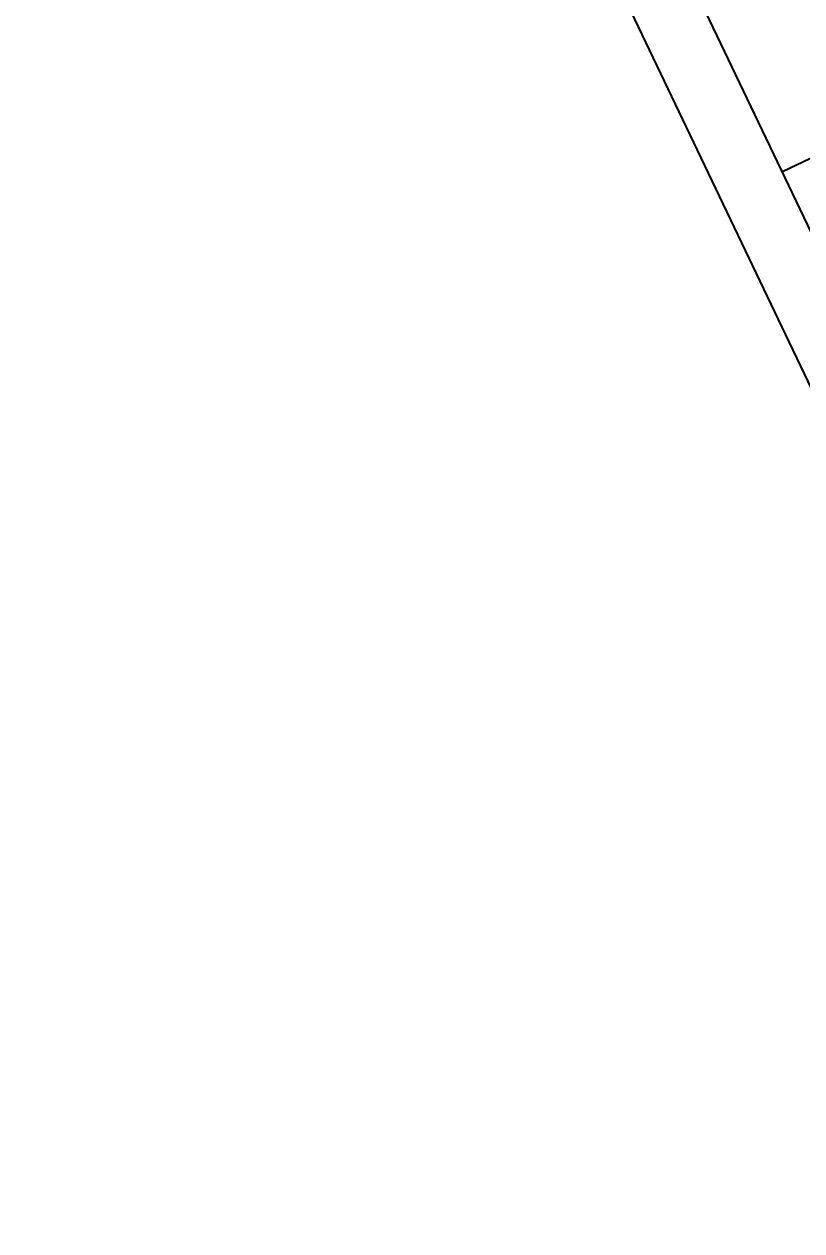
# Model space of a CAD drawing. Header units: metres. Extents: x 679304 to 680626, y 2747329 to 2750056.
# Drawn here: x 679434.833 to 679438.008, y 2747420.955 to 2747425.881 of the extents above; entities that cross this region are included whole.
import ezdxf

# ---------------------------------------------------------------- set-up
doc = ezdxf.new("R2010")
doc.units = ezdxf.units.M
doc.layers.add('01-TX-Dimensions_1-50', color=157, linetype='Continuous')
doc.layers.add('COTAUX', color=7, linetype='Continuous')
doc.styles.get("Standard").update_dxf_attribs({"font": 'arial.ttf'})
doc.dimstyles.new('E50', dxfattribs={"dimscale": 0.03, "dimtxt": 4, "dimasz": 0.5, "dimexe": 0.1, "dimexo": 15, "dimgap": 1, "dimtad": 1, "dimzin": 0, "dimdsep": 46, "dimtxsty": 'Standard', "dimblk1": 'LINCOT200', "dimblk2": 'LINCOT200', "dimsah": 1, "dimcen": 0.1, "dimdle": 0.1, "dimclrt": 256, "dimadec": 0, "dimazin": 0, "dimtfac": 0.0153846153846154, "dimtofl": 0, "dimtmove": 0, "dimatfit": 3, "dimldrblk": 'LINCOT200', "dimfxl": 1, "dimtolj": 1, "dimtzin": 0, "dimarcsym": 0})

# ---------------------------------------------------------------- blocks, each defined once
blk = doc.blocks.new('LINCOT200')
for p, q in [((0, -9.999961704014426), (0, 10.00003829598554)), ((3.695e-13, 3.82959855756e-05), (10.00000000000051, 3.82959855756e-05))]:
    blk.add_line(p, q)
at = {"const_width": 1.875}
blk.add_lwpolyline([(3.535533801624467, -3.535495714255787), (-3.535533950636761, 3.535572157214076)], dxfattribs=at)
at = {"layer": 'COTAUX'}
blk.add_line((0, 0), (-1.249999999999914, 0), dxfattribs=at)
blk = doc.blocks.new('*D102')
at = {"layer": '01-TX-Dimensions_1-50', "color": 0, "lineweight": -2, "transparency": 16777216}
for p, q in [((679431.7919391491, 2747438.120536662), (679431.5376119965, 2747437.99891493)), ((679439.6201104984, 2747421.104293712), (679431.5467897232, 2747437.986676901)), ((679439.8782024661, 2747421.211088908), (679439.6238753113, 2747421.089467176))]:
    blk.add_line(p, q, dxfattribs=at)
at = {"layer": 'DEFPOINTS', "color": 0, "transparency": 16777216}
for p in [(679432.1979076213, 2747438.314674756), (679431.5403184532, 2747438.000209184), (679440.2841709381, 2747421.405227003)]:
    blk.add_point(p, dxfattribs=at)
at = {"layer": '01-TX-Dimensions_1-50', "color": 0, "lineweight": -2, "transparency": 16777216, "xscale": 0.015, "yscale": 0.015, "zscale": 0.015}
for p, rotation in [((679431.5403184532, 2747438.000209184), 115.5575828872426), ((679439.6265817682, 2747421.090761429), 295.5575828872426)]:
    blk.add_blockref('LINCOT200', p, dxfattribs=dict(at, rotation=rotation))
at = {"layer": '01-TX-Dimensions_1-50', "transparency": 16777216, "insert": (679434.9186975202, 2747430.724015738), "char_height": 0.12, "attachment_point": 5, "rotation": 115.55758288724267}
blk.add_mtext('\\A1;18.74', dxfattribs=at)
blk = doc.blocks.new('*D103')
at = {"layer": '01-TX-Dimensions_1-50', "color": 0, "lineweight": -2, "transparency": 16777216}
for p, q in [((679432.98677372, 2747435.656748367), (679432.9652928245, 2747435.646475992)), ((679432.9744705509, 2747435.634237964), (679439.8621746168, 2747421.231136368)), ((679439.8875142995, 2747421.226627145), (679439.8659394302, 2747421.216309831))]:
    blk.add_line(p, q, dxfattribs=at)
at = {"layer": 'DEFPOINTS', "color": 0, "transparency": 16777216}
for p in [(679433.3927421921, 2747435.850886462), (679440.2934827717, 2747421.42076524), (679439.8686458867, 2747421.217604085)]:
    blk.add_point(p, dxfattribs=at)
at = {"layer": '01-TX-Dimensions_1-50', "color": 0, "lineweight": -2, "transparency": 16777216, "xscale": 0.015, "yscale": 0.015, "zscale": 0.015}
for p, rotation in [((679432.9679992809, 2747435.647770247), 115.5575828872426), ((679439.8686458867, 2747421.217604085), 295.5575828872426)]:
    blk.add_blockref('LINCOT200', p, dxfattribs=dict(at, rotation=rotation))
at = {"layer": '01-TX-Dimensions_1-50', "transparency": 16777216, "insert": (679435.7171129362, 2747429.687454133), "char_height": 0.12, "attachment_point": 5, "rotation": 115.55758288724267}
blk.add_mtext('\\A1;16.00', dxfattribs=at)
blk = doc.blocks.new('*D145')
at = {"layer": '01-TX-Dimensions_1-50', "color": 0, "lineweight": -2, "transparency": 16777216}
for p, q in [((679437.9319896394, 2747425.280877733), (679438.1787229743, 2747425.398868028)), ((679438.5632343495, 2747424.601757621), (679438.1879007007, 2747425.386629999)), ((679438.3202658284, 2747424.46894079), (679438.5669991631, 2747424.586931084))]:
    blk.add_line(p, q, dxfattribs=at)
at = {"layer": 'DEFPOINTS', "color": 0, "transparency": 16777216}
for p in [(679438.3379581113, 2747425.475015827), (679438.1814294307, 2747425.400162281), (679438.7262343004, 2747424.663078884)]:
    blk.add_point(p, dxfattribs=at)
at = {"layer": '01-TX-Dimensions_1-50', "color": 0, "lineweight": -2, "transparency": 16777216, "xscale": 0.015, "yscale": 0.015, "zscale": 0.015}
for p, rotation in [((679438.1814294307, 2747425.400162281), 115.5575829187357), ((679438.5697056195, 2747424.588225338), 295.5575829187357)]:
    blk.add_blockref('LINCOT200', p, dxfattribs=dict(at, rotation=rotation))
at = {"layer": '01-TX-Dimensions_1-50', "transparency": 16777216, "insert": (679438.2932292179, 2747424.954818826), "char_height": 0.12, "attachment_point": 5, "rotation": 115.55758291873573}
blk.add_mtext('\\A1;0.90', dxfattribs=at)

msp = doc.modelspace()

# ---------------------------------------------------------------- dimensions: what is measured, and where the dimension line sits
at = {"layer": '01-TX-Dimensions_1-50'}
for base, p1, p2, picture, middle in [((679431.5403184532, 2747438.000209184), (679440.2841709381, 2747421.405227002), (679432.1979076213, 2747438.314674756), '*D102', (679435.0010358276, 2747430.763390723)), ((679439.8686458867, 2747421.217604085), (679433.3927421921, 2747435.850886461), (679440.2934827717, 2747421.420765239), '*D103', (679435.7994512438, 2747429.726829118))]:
    dim = msp.add_linear_dim(base=base, p1=p1, p2=p2, angle=115.5575828872428, dimstyle='E50', dxfattribs=at)
    dim.commit()
    dim.dimension.update_dxf_attribs({"geometry": picture, "text_midpoint": middle, "dimtype": 160})
dim = msp.add_aligned_dim(p1=(679438.7262343001, 2747424.663078885), p2=(679438.3379581113, 2747425.475015828), distance=0.17350585388367673, dimstyle='E50', override={"dimtad": 4}, dxfattribs=at)
dim.commit()
dim.dimension.update_dxf_attribs({"geometry": '*D145', "text_midpoint": (679438.2932292179, 2747424.954818826)})

doc.saveas('drawing.dxf')
